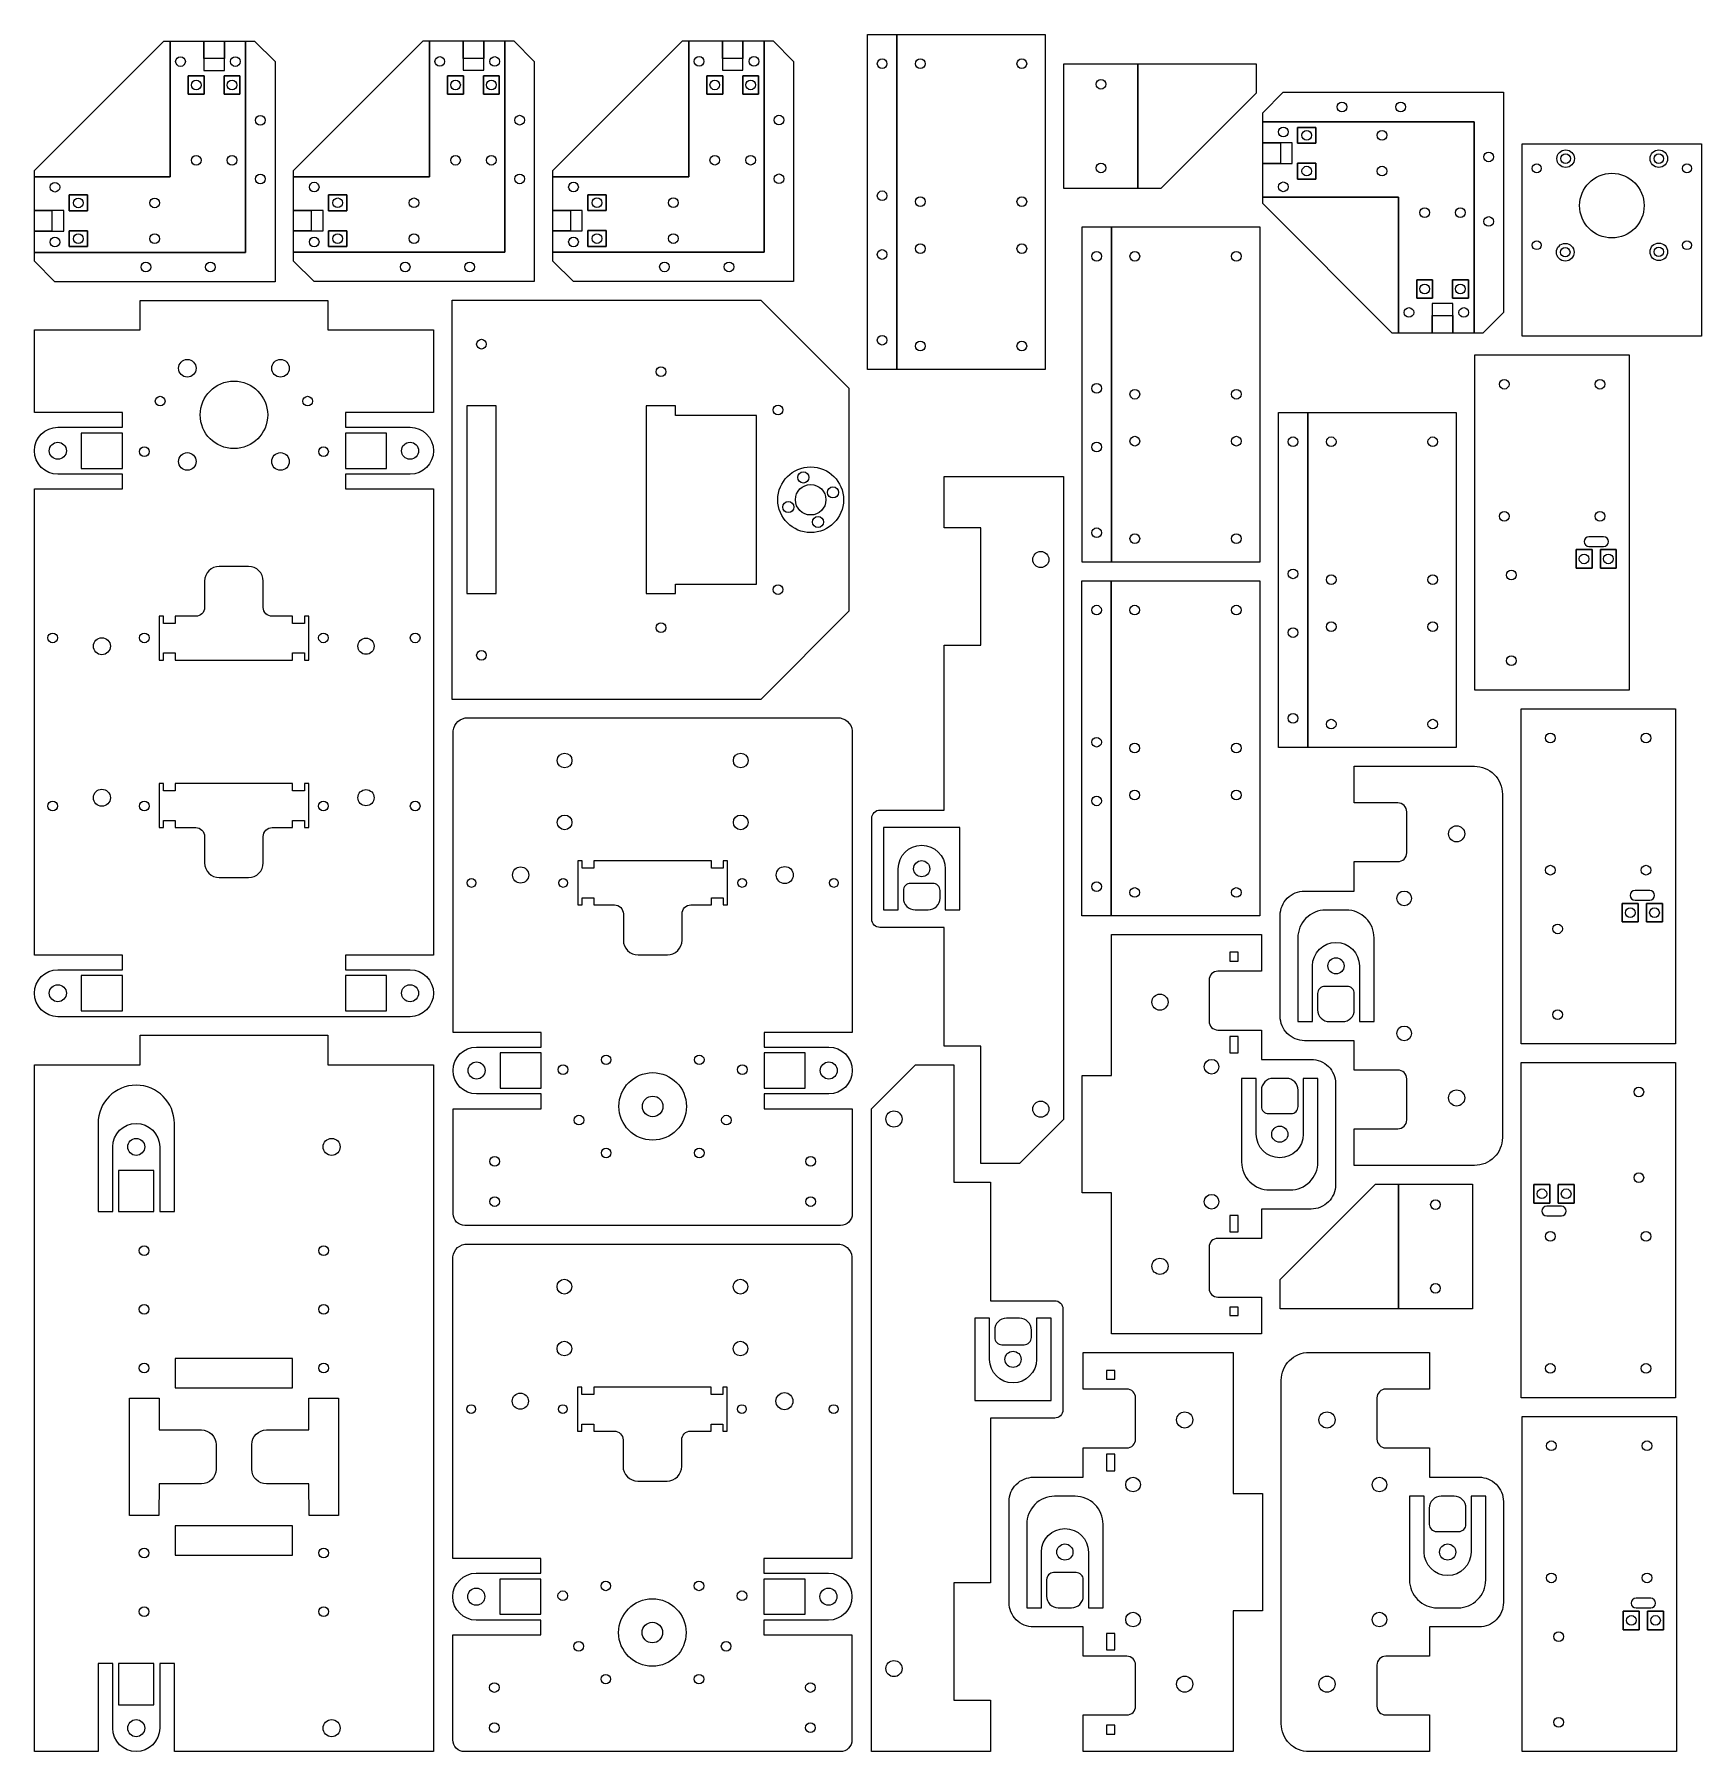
# Model space of a CAD drawing. Header units: millimetres. Extents: x -1044 to -476, y 28 to 613.
import ezdxf

# ---------------------------------------------------------------- set-up
doc = ezdxf.new("R2010")
doc.units = ezdxf.units.MM
doc.layers.get('0').update_dxf_attribs({"linetype": 'CONTINUOUS'})

msp = doc.modelspace()

# ---------------------------------------------------------------- linework, layer by layer
for points in [[(-1044.31, 564.71), (-1044.31, 566.86), (-1000.16, 611.01), (-998.01, 611.01), (-998.01, 564.71)], [(-1034.31, 553.26), (-1044.31, 553.26), (-1044.31, 564.71), (-998.01, 564.71), (-998.01, 611.01), (-986.56, 611.01), (-986.56, 601.01), (-979.56, 601.01), (-979.56, 611.01), (-972.31, 611.01), (-972.31, 539.01), (-1044.31, 539.01), (-1044.31, 546.26), (-1034.31, 546.26)], [(-962.31, 529.01), (-1037.31, 529.01), (-1044.31, 536.01), (-1044.31, 539.01), (-972.31, 539.01), (-972.31, 611.01), (-969.31, 611.01), (-962.31, 604.01)], [(-979.56, 605.01), (-986.56, 605.01), (-986.56, 611.01), (-979.56, 611.01)], [(-955.96, 564.74), (-955.96, 566.89), (-911.81, 611.04), (-909.66, 611.04), (-909.66, 564.74)], [(-945.96, 553.29), (-955.96, 553.29), (-955.96, 564.74), (-909.66, 564.74), (-909.66, 611.04), (-898.21, 611.04), (-898.21, 601.04), (-891.21, 601.04), (-891.21, 611.04), (-883.96, 611.04), (-883.96, 539.04), (-955.96, 539.04), (-955.96, 546.29), (-945.96, 546.29)], [(-873.96, 529.04), (-948.96, 529.04), (-955.96, 536.04), (-955.96, 539.04), (-883.96, 539.04), (-883.96, 611.04), (-880.96, 611.04), (-873.96, 604.04)], [(-891.21, 605.04), (-898.21, 605.04), (-898.21, 611.04), (-891.21, 611.04)], [(-867.61, 564.76), (-867.61, 566.91), (-823.46, 611.06), (-821.31, 611.06), (-821.31, 564.76)], [(-785.61, 529.06), (-860.61, 529.06), (-867.61, 536.06), (-867.61, 539.06), (-795.61, 539.06), (-795.61, 611.06), (-792.61, 611.06), (-785.61, 604.06)], [(-857.61, 553.31), (-867.61, 553.31), (-867.61, 564.76), (-821.31, 564.76), (-821.31, 611.06), (-809.86, 611.06), (-809.86, 601.06), (-802.86, 601.06), (-802.86, 611.06), (-795.61, 611.06), (-795.61, 539.06), (-867.61, 539.06), (-867.61, 546.31), (-857.61, 546.31)], [(-802.86, 605.06), (-809.86, 605.06), (-809.86, 611.06), (-802.86, 611.06)], [(-750.45, 613.28), (-750.45, 499.08), (-760.45, 499.08), (-760.45, 613.28)], [(-699.85, 613.28), (-699.85, 499.08), (-750.45, 499.08), (-750.45, 613.28)], [(-693.5, 603.28), (-668.3, 603.28), (-668.3, 560.78), (-693.5, 560.78)], [(-668.3, 560.78), (-668.3, 603.28), (-628, 603.28), (-628, 593.28), (-660.5, 560.78)], [(-986.46, 599.13), (-991.86, 599.13), (-991.86, 592.89), (-986.46, 592.89)], [(-991.86, 592.89), (-991.86, 599.13), (-986.46, 599.13), (-986.46, 592.89)], [(-974.26, 599.13), (-979.66, 599.13), (-979.66, 592.89), (-974.26, 592.89)], [(-974.26, 599.13), (-974.26, 592.89), (-979.66, 592.89), (-979.66, 599.13)], [(-898.11, 599.15), (-903.51, 599.15), (-903.51, 592.92), (-898.11, 592.92)], [(-903.51, 592.92), (-903.51, 599.15), (-898.11, 599.15), (-898.11, 592.92)], [(-885.91, 599.15), (-891.31, 599.15), (-891.31, 592.92), (-885.91, 592.92)], [(-885.91, 599.15), (-885.91, 592.92), (-891.31, 592.92), (-891.31, 599.15)], [(-809.76, 599.18), (-815.16, 599.18), (-815.16, 592.94), (-809.76, 592.94)], [(-815.16, 592.94), (-815.16, 599.18), (-809.76, 599.18), (-809.76, 592.94)], [(-797.56, 599.18), (-802.96, 599.18), (-802.96, 592.94), (-797.56, 592.94)], [(-797.56, 599.18), (-797.56, 592.94), (-802.96, 592.94), (-802.96, 599.18)], [(-543.77, 593.53), (-543.77, 518.53), (-550.77, 511.53), (-553.77, 511.53), (-553.77, 583.53), (-625.77, 583.53), (-625.77, 586.53), (-618.77, 593.53)], [(-568.02, 521.53), (-568.02, 511.53), (-579.47, 511.53), (-579.47, 557.83), (-625.77, 557.83), (-625.77, 569.28), (-615.77, 569.28), (-615.77, 576.28), (-625.77, 576.28), (-625.77, 583.53), (-553.77, 583.53), (-553.77, 511.53), (-561.02, 511.53), (-561.02, 521.53)], [(-613.89, 581.58), (-613.89, 576.18), (-607.65, 576.18), (-607.65, 581.58)], [(-613.89, 581.58), (-607.65, 581.58), (-607.65, 576.18), (-613.89, 576.18)], [(-619.77, 576.28), (-619.77, 569.28), (-625.77, 569.28), (-625.77, 576.28)], [(-537.42, 575.93), (-476.22, 575.93), (-476.22, 510.43), (-537.42, 510.43)], [(-613.89, 569.38), (-613.89, 563.98), (-607.65, 563.98), (-607.65, 569.38)], [(-607.65, 563.98), (-613.89, 563.98), (-613.89, 569.38), (-607.65, 569.38)], [(-1026.19, 553.16), (-1026.19, 558.56), (-1032.43, 558.56), (-1032.43, 553.16)], [(-1026.19, 553.16), (-1032.43, 553.16), (-1032.43, 558.56), (-1026.19, 558.56)], [(-937.84, 553.19), (-937.84, 558.59), (-944.08, 558.59), (-944.08, 553.19)], [(-937.84, 553.19), (-944.08, 553.19), (-944.08, 558.59), (-937.84, 558.59)], [(-849.49, 553.21), (-849.49, 558.61), (-855.73, 558.61), (-855.73, 553.21)], [(-849.49, 553.21), (-855.73, 553.21), (-855.73, 558.61), (-849.49, 558.61)], [(-579.47, 511.53), (-581.62, 511.53), (-625.77, 555.68), (-625.77, 557.83), (-579.47, 557.83)], [(-1038.31, 553.26), (-1038.31, 546.26), (-1044.31, 546.26), (-1044.31, 553.26)], [(-949.96, 553.29), (-949.96, 546.29), (-955.96, 546.29), (-955.96, 553.29)], [(-861.61, 553.31), (-861.61, 546.31), (-867.61, 546.31), (-867.61, 553.31)], [(-1026.19, 546.36), (-1032.43, 546.36), (-1032.43, 540.96), (-1026.19, 540.96)], [(-1026.19, 546.36), (-1026.19, 540.96), (-1032.43, 540.96), (-1032.43, 546.36)], [(-937.84, 546.39), (-944.08, 546.39), (-944.08, 540.99), (-937.84, 540.99)], [(-937.84, 546.39), (-937.84, 540.99), (-944.08, 540.99), (-944.08, 546.39)], [(-849.49, 546.41), (-855.73, 546.41), (-855.73, 541.01), (-849.49, 541.01)], [(-849.49, 546.41), (-849.49, 541.01), (-855.73, 541.01), (-855.73, 546.41)], [(-677.35, 547.68), (-677.35, 433.48), (-687.35, 433.48), (-687.35, 547.68)], [(-626.75, 547.68), (-626.75, 433.48), (-677.35, 433.48), (-677.35, 547.68)], [(-567.92, 529.65), (-573.32, 529.65), (-573.32, 523.41), (-567.92, 523.41)], [(-567.92, 529.65), (-567.92, 523.41), (-573.32, 523.41), (-573.32, 529.65)], [(-561.12, 529.65), (-561.12, 523.41), (-555.72, 523.41), (-555.72, 529.65)], [(-561.12, 529.65), (-555.72, 529.65), (-555.72, 523.41), (-561.12, 523.41)], [(-796.8, 522.73), (-766.8, 492.73), (-766.8, 416.73), (-796.8, 386.73), (-825.8, 386.73), (-896.96, 386.73), (-901.96, 386.73), (-901.96, 522.73), (-896.96, 522.73), (-886.96, 522.73), (-825.8, 522.73)], [(-568.02, 517.53), (-561.02, 517.53), (-561.02, 511.53), (-568.02, 511.53)], [(-500.89, 504.08), (-500.89, 389.88), (-553.49, 389.88), (-553.49, 504.08)], [(-886.96, 486.73), (-896.96, 486.73), (-896.96, 422.73), (-886.96, 422.73)], [(-798.3, 483.48), (-825.8, 483.48), (-825.8, 486.73), (-835.8, 486.73), (-835.8, 422.73), (-825.8, 422.73), (-825.8, 425.98), (-798.3, 425.98)], [(-610.44, 484.48), (-610.44, 370.28), (-620.44, 370.28), (-620.44, 484.48)], [(-559.84, 484.48), (-559.84, 370.28), (-610.44, 370.28), (-610.44, 484.48)], [(-1014.31, 465.42), (-1014.31, 477.42), (-1028.31, 477.42), (-1028.31, 465.42)], [(-924.31, 465.42), (-924.31, 477.42), (-938.31, 477.42), (-938.31, 465.42)], [(-513.58, 431.43), (-513.58, 437.73), (-518.98, 437.73), (-518.98, 431.43)], [(-513.58, 431.43), (-518.98, 431.43), (-518.98, 437.73), (-513.58, 437.73)], [(-505.31, 431.43), (-505.31, 437.73), (-510.71, 437.73), (-510.71, 431.43)], [(-505.31, 431.43), (-510.71, 431.43), (-510.71, 437.73), (-505.31, 437.73)], [(-677.39, 427.13), (-677.39, 312.93), (-687.39, 312.93), (-687.39, 427.13)], [(-626.79, 427.13), (-626.79, 312.93), (-677.39, 312.93), (-677.39, 427.13)], [(-485.17, 383.53), (-485.17, 269.33), (-537.77, 269.33), (-537.77, 383.53)], [(-497.86, 310.88), (-497.86, 317.18), (-503.26, 317.18), (-503.26, 310.88)], [(-497.86, 310.88), (-503.26, 310.88), (-503.26, 317.18), (-497.86, 317.18)], [(-489.59, 310.88), (-489.59, 317.18), (-494.99, 317.18), (-494.99, 310.88)], [(-489.59, 310.88), (-494.99, 310.88), (-494.99, 317.18), (-489.59, 317.18)], [(-634.17, 300.58), (-636.97, 300.58), (-636.97, 297.53), (-634.17, 297.53)], [(-1014.31, 280.62), (-1014.31, 292.62), (-1028.31, 292.62), (-1028.31, 280.62)], [(-924.31, 292.62), (-938.31, 292.62), (-938.31, 280.62), (-924.31, 280.62)], [(-636.97, 266.28), (-634.17, 266.28), (-634.17, 271.88), (-636.97, 271.88)], [(-885.63, 266.28), (-885.63, 254.28), (-871.63, 254.28), (-871.63, 266.28)], [(-795.63, 266.28), (-795.63, 254.28), (-781.63, 254.28), (-781.63, 266.28)], [(-537.77, 148.78), (-537.77, 262.98), (-485.17, 262.98), (-485.17, 148.78)], [(-1003.61, 212.27), (-1003.61, 226.27), (-1015.61, 226.27), (-1015.61, 212.27)], [(-579.52, 221.58), (-579.52, 179.08), (-619.82, 179.08), (-619.82, 189.08), (-587.32, 221.58)], [(-554.32, 179.08), (-579.52, 179.08), (-579.52, 221.58), (-554.32, 221.58)], [(-533.36, 221.43), (-533.36, 215.13), (-527.96, 215.13), (-527.96, 221.43)], [(-533.36, 221.43), (-527.96, 221.43), (-527.96, 215.13), (-533.36, 215.13)], [(-525.09, 221.43), (-525.09, 215.13), (-519.69, 215.13), (-519.69, 221.43)], [(-525.09, 221.43), (-519.69, 221.43), (-519.69, 215.13), (-525.09, 215.13)], [(-636.97, 205.28), (-634.17, 205.28), (-634.17, 210.88), (-636.97, 210.88)], [(-636.97, 176.77), (-634.17, 176.77), (-634.17, 179.63), (-636.97, 179.63)], [(-956.31, 162.13), (-996.31, 162.13), (-996.31, 152.13), (-956.31, 152.13)], [(-676.18, 158.03), (-678.98, 158.03), (-678.98, 155.18), (-676.18, 155.18)], [(-484.82, 142.43), (-484.82, 28.23), (-537.42, 28.23), (-537.42, 142.43)], [(-676.18, 129.53), (-678.98, 129.53), (-678.98, 123.93), (-676.18, 123.93)], [(-996.31, 95.13), (-956.31, 95.13), (-956.31, 105.13), (-996.31, 105.13)], [(-885.73, 87.03), (-885.73, 75.03), (-871.73, 75.03), (-871.73, 87.03)], [(-795.73, 87.03), (-795.73, 75.03), (-781.73, 75.03), (-781.73, 87.03)], [(-497.51, 69.78), (-497.51, 76.08), (-502.91, 76.08), (-502.91, 69.78)], [(-497.51, 69.78), (-502.91, 69.78), (-502.91, 76.08), (-497.51, 76.08)], [(-489.24, 69.78), (-489.24, 76.08), (-494.64, 76.08), (-494.64, 69.78)], [(-489.24, 69.78), (-494.64, 69.78), (-494.64, 76.08), (-489.24, 76.08)], [(-676.18, 68.53), (-678.98, 68.53), (-678.98, 62.93), (-676.18, 62.93)], [(-1003.61, 44.23), (-1003.61, 58.23), (-1015.61, 58.23), (-1015.61, 44.23)], [(-678.98, 34.23), (-676.18, 34.23), (-676.18, 37.28), (-678.98, 37.28)]]:
    msp.add_lwpolyline(points, close=True)
for points in [[(-1044.31, 512.66), (-1008.31, 512.66), (-1008.31, 522.66), (-944.31, 522.66), (-944.31, 512.66), (-908.31, 512.66), (-908.31, 484.42), (-938.31, 484.42), (-938.31, 479.42), (-916.31, 479.42, -1), (-916.31, 463.42), (-938.31, 463.42), (-938.31, 458.42), (-908.31, 458.42), (-908.31, 299.62), (-938.31, 299.62), (-938.31, 294.62), (-916.31, 294.62, -1), (-916.31, 278.62), (-1036.31, 278.62, -1), (-1036.31, 294.62), (-1014.31, 294.62), (-1014.31, 299.62), (-1044.31, 299.62), (-1044.31, 458.42), (-1014.31, 458.42), (-1014.31, 463.42), (-1036.31, 463.42, -1), (-1036.31, 479.42), (-1014.31, 479.42), (-1014.31, 484.42), (-1044.31, 484.42)], [(-693.69, 243.62), (-708.69, 228.62), (-721.79, 228.62), (-721.79, 268.62), (-734.29, 268.62), (-734.29, 309.02), (-756.18, 309.02, -0.414214), (-758.97, 311.81), (-758.97, 346.22, -0.414214), (-756.18, 349.02), (-734.29, 349.02), (-734.29, 405.16), (-721.79, 405.16), (-721.79, 445.16), (-734.29, 445.16), (-734.29, 462.66), (-693.69, 462.66)], [(-514.64, 438.83), (-509.64, 438.83, 1), (-509.64, 442.13), (-514.64, 442.13, 1)], [(-996.31, 402.52), (-996.31, 400.02), (-956.31, 400.02), (-956.31, 402.52), (-952.31, 402.52), (-952.31, 400.02), (-950.81, 400.02), (-950.81, 415.02), (-952.31, 415.02), (-952.31, 412.62), (-956.31, 412.62), (-956.31, 415.02), (-963.31, 415.02, -0.414214), (-966.31, 418.02), (-966.31, 427.02, 0.414214), (-971.31, 432.02), (-981.31, 432.02, 0.414214), (-986.31, 427.02), (-986.31, 418.02, -0.414214), (-989.31, 415.02), (-996.31, 415.02), (-996.31, 412.62), (-1000.31, 412.62), (-1000.31, 415.02), (-1001.81, 415.02), (-1001.81, 400.02), (-1000.31, 400.02), (-1000.31, 402.52)], [(-765.63, 211.48, -0.414214), (-769.63, 207.48), (-897.63, 207.48, -0.414214), (-901.63, 211.48), (-901.63, 247.28), (-871.63, 247.28), (-871.63, 252.28), (-893.63, 252.28, -1), (-893.63, 268.28), (-871.63, 268.28), (-871.63, 273.28), (-901.63, 273.28), (-901.63, 375.1, -0.389227), (-897.54, 380.38), (-769.71, 380.38, -0.389227), (-765.63, 375.1), (-765.63, 273.28), (-795.63, 273.28), (-795.63, 268.28), (-773.63, 268.28, -1), (-773.63, 252.28), (-795.63, 252.28), (-795.63, 247.28), (-765.63, 247.28)], [(-611.53, 270.43, -0.414214), (-619.82, 278.72), (-619.82, 313.13, -0.414214), (-611.53, 321.43), (-594.62, 321.43), (-594.62, 331.43), (-579.73, 331.43, 0.414214), (-576.73, 334.43), (-576.73, 348.43, 0.414214), (-579.73, 351.43), (-594.62, 351.43), (-594.62, 363.93), (-553.62, 363.93, -0.414214), (-544.12, 354.43), (-544.12, 237.43, -0.414214), (-553.62, 227.93), (-594.62, 227.93), (-594.62, 240.43), (-579.73, 240.43, 0.414214), (-576.73, 243.43), (-576.73, 257.43, 0.414214), (-579.73, 260.43), (-594.62, 260.43), (-594.62, 270.43)], [(-956.31, 355.52), (-956.31, 358.02), (-996.31, 358.02), (-996.31, 355.52), (-1000.31, 355.52), (-1000.31, 358.02), (-1001.81, 358.02), (-1001.81, 343.02), (-1000.31, 343.02), (-1000.31, 345.42), (-996.31, 345.42), (-996.31, 343.02), (-989.31, 343.02, -0.414214), (-986.31, 340.02), (-986.31, 331.02, 0.414214), (-981.31, 326.02), (-971.31, 326.02, 0.414214), (-966.31, 331.02), (-966.31, 340.02, -0.414214), (-963.31, 343.02), (-956.31, 343.02), (-956.31, 345.42), (-952.31, 345.42), (-952.31, 343.02), (-950.81, 343.02), (-950.81, 358.02), (-952.31, 358.02), (-952.31, 355.52)], [(-754.97, 343.02), (-754.97, 315.02), (-749.97, 315.02), (-749.97, 329.02, -1), (-733.97, 329.02), (-733.97, 315.02), (-728.97, 315.02), (-728.97, 343.02)], [(-859.13, 316.68), (-857.63, 316.68), (-857.63, 319.08), (-853.63, 319.08), (-853.63, 316.68), (-846.63, 316.68, -0.414214), (-843.63, 313.68), (-843.63, 304.68, 0.414214), (-838.63, 299.68), (-828.63, 299.68, 0.414214), (-823.63, 304.68), (-823.63, 313.68, -0.414214), (-820.63, 316.68), (-813.63, 316.68), (-813.63, 319.08), (-809.63, 319.08), (-809.63, 316.68), (-808.13, 316.68), (-808.13, 331.68), (-809.63, 331.68), (-809.63, 329.18), (-813.63, 329.18), (-813.63, 331.68), (-853.63, 331.68), (-853.63, 329.18), (-857.63, 329.18), (-857.63, 331.68), (-859.13, 331.68)], [(-738.15, 324.02), (-745.79, 324.02, 0.414214), (-748.22, 321.59), (-748.22, 319.02, 0.414214), (-744.22, 315.02), (-739.72, 315.02, 0.414214), (-735.72, 319.02), (-735.72, 321.59, 0.414214)], [(-498.92, 318.28), (-493.92, 318.28, 1), (-493.92, 321.58), (-498.92, 321.58, 1)], [(-613.82, 305.43), (-613.82, 276.93), (-608.82, 276.93), (-608.82, 295.93, -1), (-592.82, 295.93), (-592.82, 276.93), (-587.82, 276.93), (-587.82, 305.43, 0.414214), (-597.32, 314.93), (-604.32, 314.93, 0.414214)], [(-687.34, 258.58), (-677.34, 258.58), (-677.34, 306.58), (-626.17, 306.58), (-626.17, 294.08), (-641.07, 294.08, 0.414214), (-644.07, 291.08), (-644.07, 277.08, 0.414214), (-641.07, 274.08), (-626.17, 274.08), (-626.17, 264.08), (-609.27, 264.08, -0.414214), (-600.97, 255.78), (-600.97, 221.37, -0.414214), (-609.27, 213.08), (-626.17, 213.08), (-626.17, 203.08), (-641.07, 203.08, 0.414214), (-644.07, 200.08), (-644.07, 186.08, 0.414214), (-641.07, 183.08), (-626.17, 183.08), (-626.17, 170.58), (-677.34, 170.58), (-677.34, 218.58), (-687.34, 218.58)], [(-597, 288.93), (-604.65, 288.93, 0.414214), (-607.07, 286.5), (-607.07, 280.93, 0.414214), (-603.08, 276.93), (-598.57, 276.93, 0.414214), (-594.57, 280.93), (-594.57, 286.5, 0.414214)], [(-908.31, 28.23), (-996.61, 28.23), (-996.61, 58.23), (-1001.61, 58.23), (-1001.61, 36.23, -1), (-1017.61, 36.23), (-1017.61, 58.23), (-1022.61, 58.23), (-1022.61, 28.23), (-1044.31, 28.23), (-1044.31, 262.27), (-1008.31, 262.27), (-1008.31, 272.27), (-944.31, 272.27), (-944.31, 262.27), (-908.31, 262.27)], [(-759.13, 247.27), (-744.13, 262.27), (-731.03, 262.27), (-731.03, 222.27), (-718.53, 222.27), (-718.53, 181.87), (-696.65, 181.87, -0.414214), (-693.85, 179.08), (-693.85, 144.67, -0.414214), (-696.65, 141.87), (-718.53, 141.87), (-718.53, 85.73), (-731.03, 85.73), (-731.03, 45.73), (-718.53, 45.73), (-718.53, 28.23), (-759.13, 28.23)], [(-606.97, 229.08), (-606.97, 257.58), (-611.97, 257.58), (-611.97, 238.58, -1), (-627.97, 238.58), (-627.97, 257.58), (-632.97, 257.58), (-632.97, 229.08, 0.414214), (-623.47, 219.58), (-616.47, 219.58, 0.414214)], [(-623.8, 245.58), (-616.15, 245.58, 0.414214), (-613.72, 248.01), (-613.72, 253.58, 0.414214), (-617.72, 257.58), (-622.23, 257.58, 0.414214), (-626.22, 253.58), (-626.22, 248.01, 0.414214)], [(-1001.61, 212.27), (-996.61, 212.27), (-996.61, 242.27, 1), (-1022.61, 242.27), (-1022.61, 212.27), (-1017.61, 212.27), (-1017.61, 234.27, -1), (-1001.61, 234.27)], [(-524.02, 214.03), (-529.02, 214.03, 1), (-529.02, 210.73), (-524.02, 210.73, 1)], [(-765.73, 32.23, -0.414214), (-769.73, 28.23), (-897.73, 28.23, -0.414214), (-901.73, 32.23), (-901.73, 68.03), (-871.73, 68.03), (-871.73, 73.03), (-893.73, 73.03, -1), (-893.73, 89.03), (-871.73, 89.03), (-871.73, 94.03), (-901.73, 94.03), (-901.73, 195.85, -0.389227), (-897.64, 201.13), (-769.81, 201.13, -0.389227), (-765.73, 195.85), (-765.73, 94.03), (-795.73, 94.03), (-795.73, 89.03), (-773.73, 89.03, -1), (-773.73, 73.03), (-795.73, 73.03), (-795.73, 68.03), (-765.73, 68.03)], [(-697.85, 147.87), (-697.85, 175.87), (-702.85, 175.87), (-702.85, 161.87, -1), (-718.85, 161.87), (-718.85, 175.87), (-723.85, 175.87), (-723.85, 147.87)], [(-714.67, 166.87), (-707.03, 166.87, 0.414214), (-704.6, 169.3), (-704.6, 171.87, 0.414214), (-708.6, 175.87), (-713.1, 175.87, 0.414214), (-717.1, 171.87), (-717.1, 169.3, 0.414214)], [(-625.82, 76.23), (-635.82, 76.23), (-635.82, 28.23), (-686.98, 28.23), (-686.98, 40.73), (-672.09, 40.73, 0.414214), (-669.09, 43.73), (-669.09, 57.73, 0.414214), (-672.09, 60.73), (-686.98, 60.73), (-686.98, 70.73), (-703.89, 70.73, -0.414214), (-712.18, 79.02), (-712.18, 113.43, -0.414214), (-703.89, 121.73), (-686.98, 121.73), (-686.98, 131.73), (-672.09, 131.73, 0.414214), (-669.09, 134.73), (-669.09, 148.73, 0.414214), (-672.09, 151.73), (-686.98, 151.73), (-686.98, 164.23), (-635.82, 164.23), (-635.82, 116.23), (-625.82, 116.23)], [(-552.07, 121.73, -0.414214), (-543.77, 113.43), (-543.77, 79.02, -0.414214), (-552.07, 70.73), (-568.97, 70.73), (-568.97, 60.73), (-583.87, 60.73, 0.414214), (-586.87, 57.73), (-586.87, 43.73, 0.414214), (-583.87, 40.73), (-568.97, 40.73), (-568.97, 28.23), (-609.97, 28.23, -0.414214), (-619.47, 37.73), (-619.47, 154.73, -0.414214), (-609.97, 164.23), (-568.97, 164.23), (-568.97, 151.73), (-583.87, 151.73, 0.414214), (-586.87, 148.73), (-586.87, 134.73, 0.414214), (-583.87, 131.73), (-568.97, 131.73), (-568.97, 121.73)], [(-859.23, 137.43), (-857.73, 137.43), (-857.73, 139.83), (-853.73, 139.83), (-853.73, 137.43), (-846.73, 137.43, -0.414214), (-843.73, 134.43), (-843.73, 125.43, 0.414214), (-838.73, 120.43), (-828.73, 120.43, 0.414214), (-823.73, 125.43), (-823.73, 134.43, -0.414214), (-820.73, 137.43), (-813.73, 137.43), (-813.73, 139.83), (-809.73, 139.83), (-809.73, 137.43), (-808.23, 137.43), (-808.23, 152.43), (-809.73, 152.43), (-809.73, 149.93), (-813.73, 149.93), (-813.73, 152.43), (-853.73, 152.43), (-853.73, 149.93), (-857.73, 149.93), (-857.73, 152.43), (-859.23, 152.43)], [(-982.41, 124.43, -0.414214), (-987.41, 119.43), (-1001.81, 119.43), (-1001.91, 108.63), (-1011.91, 108.63), (-1011.91, 148.63), (-1001.81, 148.63), (-1001.81, 137.83), (-987.41, 137.83, -0.414214), (-982.41, 132.83)], [(-965.21, 119.43, -0.414214), (-970.21, 124.43), (-970.21, 132.83, -0.414214), (-965.21, 137.83), (-950.81, 137.83), (-950.81, 148.63), (-940.71, 148.63), (-940.71, 108.63), (-950.71, 108.63), (-950.81, 119.43)], [(-706.18, 105.73), (-706.18, 77.23), (-701.18, 77.23), (-701.18, 96.23, -1), (-685.18, 96.23), (-685.18, 77.23), (-680.18, 77.23), (-680.18, 105.73, 0.414214), (-689.68, 115.23), (-696.68, 115.23, 0.414214)], [(-549.77, 86.73), (-549.77, 115.23), (-554.77, 115.23), (-554.77, 96.23, -1), (-570.77, 96.23), (-570.77, 115.23), (-575.77, 115.23), (-575.77, 86.73, 0.414214), (-566.27, 77.23), (-559.27, 77.23, 0.414214)], [(-566.6, 103.23), (-558.95, 103.23, 0.414214), (-556.52, 105.66), (-556.52, 111.23, 0.414214), (-560.52, 115.23), (-565.03, 115.23, 0.414214), (-569.02, 111.23), (-569.02, 105.66, 0.414214)], [(-689.36, 89.23), (-697.01, 89.23, 0.414214), (-699.43, 86.8), (-699.43, 81.23, 0.414214), (-695.44, 77.23), (-690.93, 77.23, 0.414214), (-686.93, 81.23), (-686.93, 86.8, 0.414214)], [(-498.57, 77.18), (-493.57, 77.18, 1), (-493.57, 80.48), (-498.57, 80.48, 1)]]:
    msp.add_lwpolyline(points, format="xyb", close=True)
for centre, radius in [((-994.51, 604.01), 1.65), ((-975.81, 604.01), 1.65), ((-906.16, 604.04), 1.65), ((-887.46, 604.04), 1.65), ((-817.81, 604.06), 1.65), ((-799.11, 604.06), 1.65), ((-755.45, 603.28), 1.65), ((-742.45, 603.28), 1.65), ((-707.85, 603.28), 1.65), ((-989.16, 596.01), 1.65), ((-976.96, 596.01), 1.65), ((-900.81, 596.04), 1.65), ((-888.61, 596.04), 1.65), ((-812.46, 596.06), 1.65), ((-800.26, 596.06), 1.65), ((-680.9, 596.28), 1.65), ((-967.31, 584.01), 1.65), ((-878.96, 584.04), 1.65), ((-790.61, 584.06), 1.65), ((-598.77, 588.53), 1.65), ((-578.77, 588.53), 1.65), ((-618.77, 580.03), 1.65), ((-610.77, 578.88), 1.65), ((-585.12, 578.88), 1.65), ((-522.57, 570.93), 3), ((-522.57, 570.93), 3), ((-490.82, 570.93), 3), ((-490.82, 570.93), 3), ((-989.16, 570.36), 1.65), ((-976.96, 570.36), 1.65), ((-900.81, 570.39), 1.65), ((-888.61, 570.39), 1.65), ((-812.46, 570.41), 1.65), ((-800.26, 570.41), 1.65), ((-680.9, 567.78), 1.65), ((-610.77, 566.68), 1.65), ((-585.12, 566.68), 1.65), ((-548.77, 571.53), 1.65), ((-532.42, 567.63), 1.5), ((-522.57, 570.93), 1.62), ((-490.82, 570.93), 1.62), ((-481.22, 567.63), 1.5), ((-1037.31, 561.21), 1.65), ((-967.31, 564.01), 1.65), ((-948.96, 561.24), 1.65), ((-878.96, 564.04), 1.65), ((-860.61, 561.26), 1.65), ((-790.61, 564.06), 1.65), ((-618.77, 561.33), 1.65), ((-506.82, 554.93), 11), ((-1029.31, 555.86), 1.65), ((-1003.31, 555.86), 1.65), ((-940.96, 555.89), 1.65), ((-914.96, 555.89), 1.65), ((-852.61, 555.91), 1.65), ((-826.61, 555.91), 1.65), ((-755.45, 558.28), 1.65), ((-742.45, 556.28), 1.65), ((-707.85, 556.28), 1.65), ((-570.62, 552.53), 1.65), ((-558.42, 552.53), 1.65), ((-548.77, 549.53), 1.65), ((-1037.31, 542.51), 1.65), ((-1029.31, 543.66), 1.65), ((-1003.31, 543.66), 1.65), ((-948.96, 542.54), 1.65), ((-940.96, 543.69), 1.65), ((-914.96, 543.69), 1.65), ((-860.61, 542.56), 1.65), ((-852.61, 543.71), 1.65), ((-826.61, 543.71), 1.65), ((-755.45, 538.28), 1.65), ((-742.45, 540.28), 1.65), ((-707.85, 540.28), 1.65), ((-682.35, 537.68), 1.65), ((-669.35, 537.68), 1.65), ((-634.75, 537.68), 1.65), ((-532.42, 541.43), 1.5), ((-522.7, 539.05), 3), ((-522.7, 539.05), 3), ((-522.7, 539.05), 1.62), ((-490.82, 539.18), 3), ((-490.82, 539.18), 3), ((-490.82, 539.18), 1.62), ((-481.22, 541.43), 1.5), ((-1006.31, 534.01), 1.65), ((-984.31, 534.01), 1.65), ((-917.96, 534.04), 1.65), ((-895.96, 534.04), 1.65), ((-829.61, 534.06), 1.65), ((-807.61, 534.06), 1.65), ((-570.62, 526.53), 1.65), ((-558.42, 526.53), 1.65), ((-575.97, 518.53), 1.65), ((-557.27, 518.53), 1.65), ((-891.96, 507.73), 1.65), ((-755.45, 509.08), 1.65), ((-742.45, 507.08), 1.65), ((-707.85, 507.08), 1.65), ((-992.19, 499.52), 3), ((-960.44, 499.52), 3), ((-830.8, 498.33), 1.65), ((-976.31, 483.64), 11.5), ((-682.35, 492.68), 1.65), ((-669.35, 490.68), 1.65), ((-634.75, 490.68), 1.65), ((-543.49, 494.08), 1.65), ((-510.89, 494.08), 1.65), ((-1001.44, 488.32), 1.65), ((-951.19, 488.32), 1.65), ((-790.92, 485.33), 1.65), ((-1036.31, 471.42), 2.9), ((-916.31, 471.42), 2.9), ((-682.35, 472.68), 1.65), ((-669.35, 474.68), 1.65), ((-634.75, 474.68), 1.65), ((-615.44, 474.48), 1.65), ((-602.44, 474.48), 1.65), ((-567.84, 474.48), 1.65), ((-1006.84, 471.12), 1.65), ((-992.19, 467.77), 3), ((-960.44, 467.77), 3), ((-945.78, 471.12), 1.65), ((-779.8, 454.73), 11.2), ((-779.8, 454.73), 11.2), ((-782.3, 462.33), 1.9), ((-779.8, 454.73), 5.2), ((-772.2, 457.23), 1.9), ((-787.4, 452.23), 1.9), ((-543.49, 449.08), 1.65), ((-510.89, 449.08), 1.65), ((-777.3, 447.13), 1.9), ((-682.35, 443.48), 1.65), ((-669.35, 441.48), 1.65), ((-634.75, 441.48), 1.65), ((-701.39, 434.36), 2.75), ((-516.28, 434.58), 1.65), ((-508.01, 434.58), 1.65), ((-615.44, 429.48), 1.65), ((-602.44, 427.48), 1.65), ((-567.84, 427.48), 1.65), ((-541.04, 429.08), 1.65), ((-790.92, 424.13), 1.65), ((-682.39, 417.13), 1.65), ((-669.39, 417.13), 1.65), ((-634.79, 417.13), 1.65), ((-830.8, 411.13), 1.65), ((-615.44, 409.48), 1.65), ((-602.44, 411.48), 1.65), ((-567.84, 411.48), 1.65), ((-1038.06, 407.67), 1.65), ((-1021.31, 404.82), 2.9), ((-1006.81, 407.67), 1.65), ((-945.81, 407.67), 1.65), ((-931.31, 404.82), 2.75), ((-914.56, 407.67), 1.65), ((-891.96, 401.73), 1.65), ((-541.04, 399.88), 1.65), ((-615.44, 380.28), 1.65), ((-602.44, 378.28), 1.65), ((-567.84, 378.28), 1.65), ((-527.77, 373.53), 1.65), ((-495.17, 373.53), 1.65), ((-682.39, 372.13), 1.65), ((-669.39, 370.13), 1.65), ((-634.79, 370.13), 1.65), ((-863.63, 365.89), 2.5), ((-803.63, 365.89), 2.5), ((-1038.06, 350.37), 1.65), ((-1021.31, 353.22), 2.9), ((-1006.81, 350.37), 1.65), ((-945.81, 350.37), 1.65), ((-931.31, 353.22), 2.75), ((-914.56, 350.37), 1.65), ((-682.39, 352.13), 1.65), ((-669.39, 354.13), 1.65), ((-634.79, 354.13), 1.65), ((-863.63, 344.8), 2.5), ((-803.63, 344.8), 2.5), ((-559.72, 340.93), 2.75), ((-878.63, 326.88), 2.75), ((-788.63, 326.88), 2.9), ((-741.97, 329.02), 2.75), ((-527.77, 328.53), 1.65), ((-495.17, 328.53), 1.65), ((-895.38, 324.18), 1.5), ((-864.13, 324.18), 1.5), ((-803.13, 324.18), 1.5), ((-771.88, 324.18), 1.5), ((-682.39, 322.93), 1.65), ((-669.39, 320.93), 1.65), ((-634.79, 320.93), 1.65), ((-577.59, 318.93), 2.5), ((-525.32, 308.53), 1.65), ((-500.56, 314.03), 1.65), ((-492.29, 314.03), 1.65), ((-600.82, 295.93), 2.75), ((-1036.31, 286.62), 2.9), ((-916.31, 286.62), 2.9), ((-660.8, 283.58), 2.75), ((-525.32, 279.33), 1.65), ((-577.59, 272.93), 2.5), ((-849.5, 263.93), 1.62), ((-817.75, 263.93), 1.62), ((-643.21, 261.58), 2.5), ((-893.63, 260.28), 2.9), ((-864.16, 260.58), 1.65), ((-833.63, 248.05), 11.5), ((-833.63, 248.05), 11.5), ((-803.1, 260.58), 1.65), ((-773.63, 260.28), 2.9), ((-559.72, 250.93), 2.75), ((-497.62, 252.98), 1.65), ((-833.63, 248.05), 3.5), ((-751.43, 243.76), 2.75), ((-701.39, 247.13), 2.75), ((-858.75, 243.38), 1.65), ((-808.5, 243.38), 1.65), ((-619.97, 238.58), 2.75), ((-1009.61, 234.27), 2.9), ((-943.01, 234.27), 2.9), ((-887.48, 229.33), 1.65), ((-849.5, 232.18), 1.62), ((-817.75, 232.18), 1.62), ((-779.78, 229.33), 1.65), ((-497.62, 223.78), 1.65), ((-887.48, 215.63), 1.65), ((-779.78, 215.63), 1.65), ((-643.21, 215.58), 2.5), ((-530.66, 218.28), 1.65), ((-522.39, 218.28), 1.65), ((-566.92, 214.58), 1.65), ((-527.77, 203.78), 1.65), ((-495.17, 203.78), 1.65), ((-1006.91, 198.92), 1.65), ((-945.71, 198.92), 1.65), ((-660.8, 193.58), 2.75), ((-863.73, 186.64), 2.5), ((-803.73, 186.64), 2.5), ((-566.92, 186.08), 1.65), ((-1006.91, 178.92), 1.65), ((-945.71, 178.92), 1.65), ((-863.73, 165.55), 2.5), ((-803.73, 165.55), 2.5), ((-710.85, 161.87), 2.75), ((-1006.91, 158.92), 1.65), ((-945.71, 158.92), 1.65), ((-527.77, 158.78), 1.65), ((-495.17, 158.78), 1.65), ((-895.48, 144.93), 1.5), ((-878.73, 147.63), 2.75), ((-864.23, 144.93), 1.5), ((-803.23, 144.93), 1.5), ((-788.73, 147.63), 2.9), ((-771.98, 144.93), 1.5), ((-652.36, 141.23), 2.75), ((-603.87, 141.23), 2.75), ((-527.42, 132.43), 1.65), ((-494.82, 132.43), 1.65), ((-669.95, 119.23), 2.5), ((-586.01, 119.23), 2.5), ((-1006.91, 95.92), 1.65), ((-945.71, 95.92), 1.65), ((-693.18, 96.23), 2.75), ((-562.77, 96.23), 2.75), ((-527.42, 87.43), 1.65), ((-494.82, 87.43), 1.65), ((-893.73, 81.03), 2.9), ((-864.26, 81.33), 1.65), ((-849.6, 84.68), 1.62), ((-817.85, 84.68), 1.62), ((-803.2, 81.33), 1.65), ((-773.73, 81.03), 2.9), ((-1006.91, 75.92), 1.65), ((-945.71, 75.92), 1.65), ((-833.73, 68.8), 11.5), ((-833.73, 68.8), 11.5), ((-833.73, 68.8), 3.5), ((-669.95, 73.23), 2.5), ((-586.01, 73.23), 2.5), ((-500.21, 72.93), 1.65), ((-491.94, 72.93), 1.65), ((-858.85, 64.13), 1.65), ((-808.6, 64.13), 1.65), ((-524.97, 67.43), 1.65), ((-751.43, 56.53), 2.75), ((-849.6, 52.93), 1.62), ((-817.85, 52.93), 1.62), ((-652.36, 51.23), 2.75), ((-603.87, 51.23), 2.75), ((-887.58, 50.08), 1.65), ((-779.88, 50.08), 1.65), ((-1009.61, 36.23), 2.9), ((-943.01, 36.23), 2.9), ((-887.58, 36.38), 1.65), ((-779.88, 36.38), 1.65), ((-524.97, 38.23), 1.65)]:
    msp.add_circle(centre, radius)

doc.saveas('drawing.dxf')
